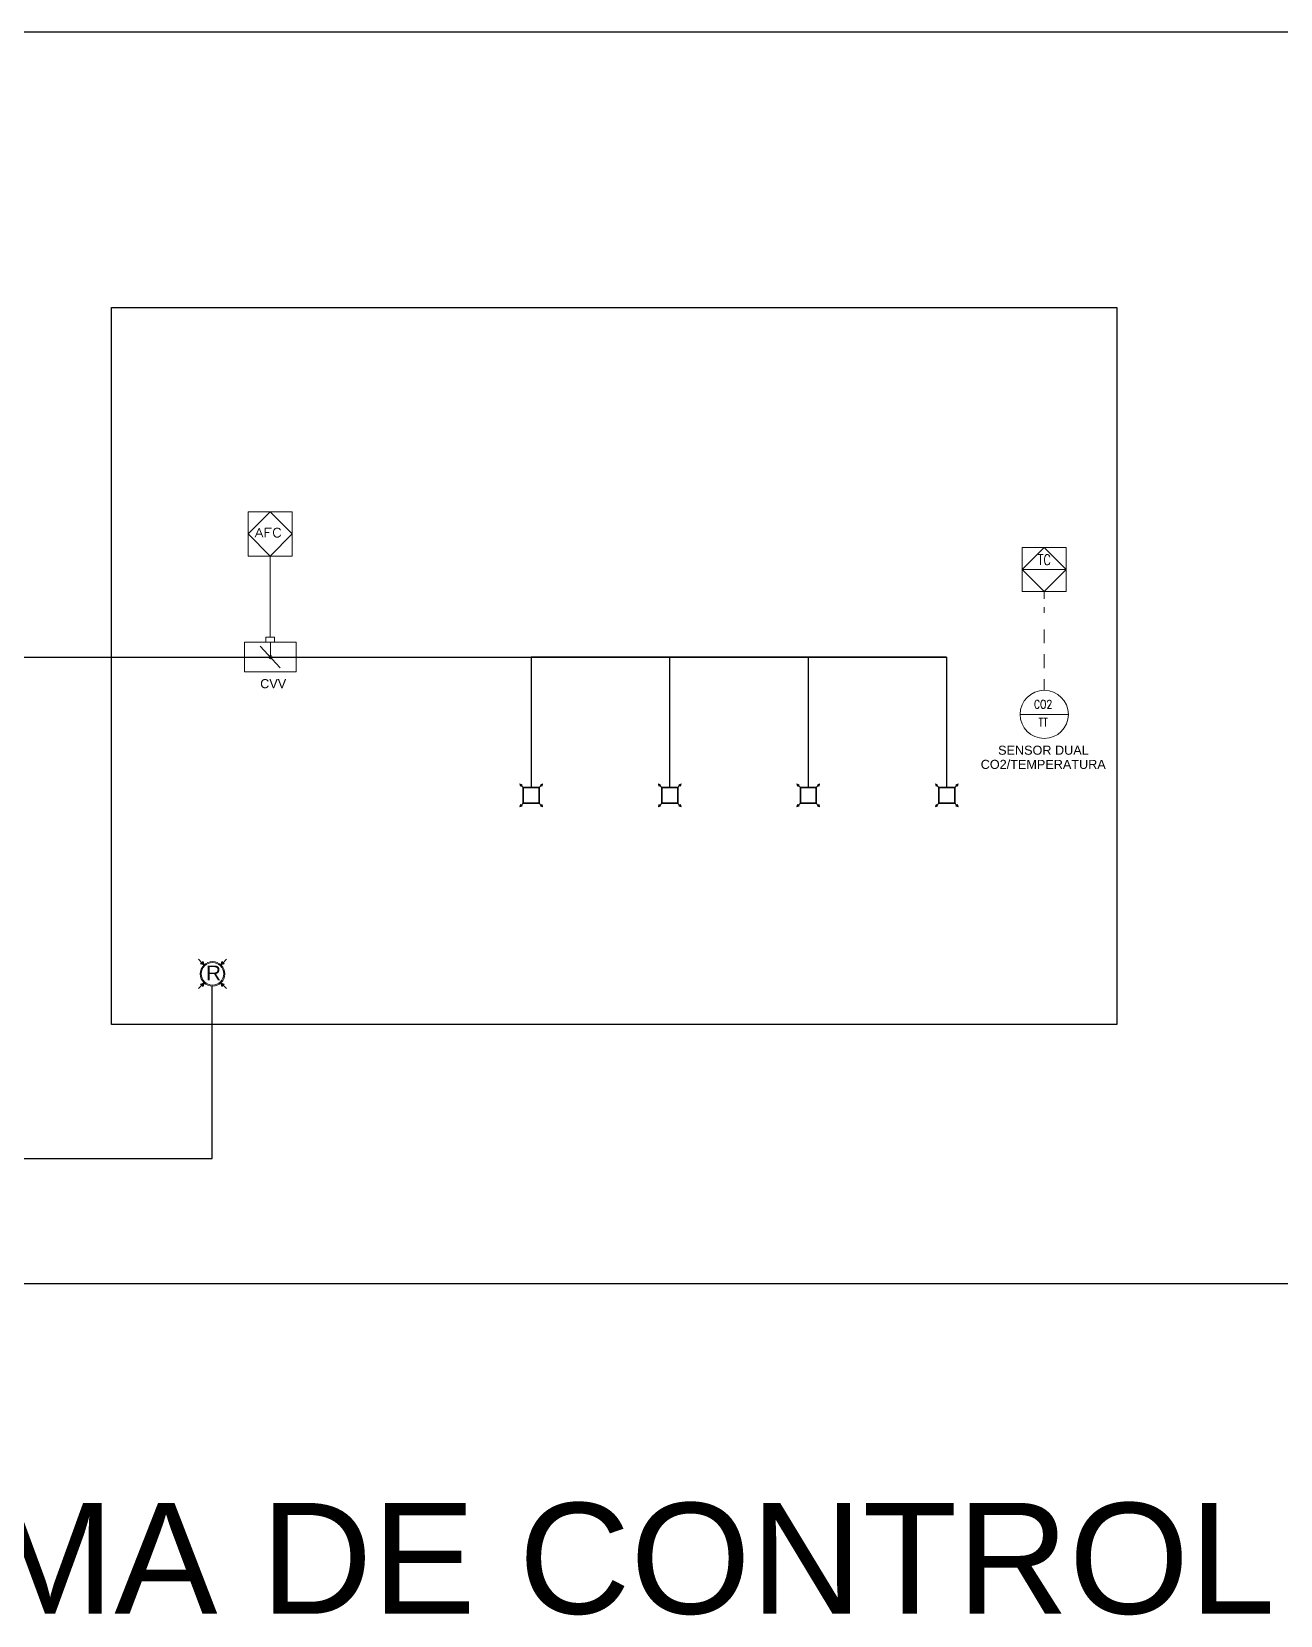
# Model space of a CAD drawing. Header units: inches. Extents: x -3 to 209, y -384 to 20.
# Drawn here: x 173.84 to 196.38, y -383.55 to -354.96 of the extents above; entities that cross this region are included whole.
import ezdxf

# ---------------------------------------------------------------- set-up
doc = ezdxf.new("R2010")
doc.units = ezdxf.units.IN
doc.header["$MEASUREMENT"] = 0
doc.linetypes.add('IMPORT-6A-LINEA ELECTRICA', pattern=[1.55, 0.2, -0.2, 0.25, -0.2, 0.25, -0.3, 0, -0.15])
doc.linetypes.add('IMPORT-DASHED _4_', pattern=[19.05, 12.7, -6.35])
for name, color, linetype, lineweight in [('1-controlAA', 4, 'Continuous', 5), ('1-retsuperior', 240, 'Continuous', 5), ('1-Señal electrica', 202, 'IMPORT-DASHED _4_', 5), ('1-Señalbinaria', 231, 'IMPORT-6A-LINEA ELECTRICA', 5), ('1-sumsuperior', 15, 'Continuous', 13), ('CON-CONTROL', 4, 'Continuous', 5), ('DET-INST', 3, 'Continuous', 5), ('HVAC Formato', 50, 'Continuous', 25), ('TX-INST', 250, 'Continuous', 5)]:
    doc.layers.add(name, color=color, linetype=linetype, lineweight=lineweight)
for name, color, linetype in [('Arquitectura', 251, 'Continuous'), ('HVAC-Retorno', 20, 'Continuous'), ('HVAC-Suministro', 170, 'Continuous')]:
    doc.layers.add(name, color=color, linetype=linetype)
doc.styles.add('Arial_1', font='arial.ttf', dxfattribs={"height": 0.553237})
doc.styles.add('Arial_7', font='arial.ttf', dxfattribs={"height": 0.001967})
doc.styles.add('ROMANS', font='romans.shx', dxfattribs={"width": 0.8})
doc.styles.add('romans_4', font='romans__.ttf', dxfattribs={"width": 1.25, "height": 0.120603})
doc.styles.get("Standard").update_dxf_attribs({"font": 'arial.ttf'})

# ---------------------------------------------------------------- blocks, each defined once
blk = doc.blocks.new('DIAGRAMA P_ID_dwg_Suministro-4445641-DIAGRAMAS DE INSTRUMENTACION')
at = {"layer": '1-sumsuperior'}
for points in [[(-0.161, 0.147), (-0.136, 0.171), (-0.171, 0.182)], [(0.165, 0.147), (0.174, 0.182), (0.14, 0.171)], [(-0.171, -0.165), (-0.136, -0.154), (-0.161, -0.13)], [(0.174, -0.165), (0.165, -0.13), (0.14, -0.154)]]:
    blk.add_hatch(color=256, dxfattribs=at).paths.add_polyline_path(points, flags=0)
for p, q in [((-0.149, 0.159), (-0.113, 0.124)), ((0.152, 0.159), (0.117, 0.124)), ((0.152, -0.142), (0.117, -0.106))]:
    blk.add_line(p, q, dxfattribs=at)
at = {"layer": '1-sumsuperior', "flags": 128}
for points in [[(-0.136, 0.171), (-0.161, 0.147), (-0.171, 0.182)], [(-0.123, -0.116), (0.127, -0.116), (0.127, 0.134), (-0.123, 0.134)], [(0.14, 0.171), (0.165, 0.147), (0.174, 0.182)], [(-0.136, -0.154), (-0.161, -0.13), (-0.171, -0.165)], [(0.14, -0.154), (0.165, -0.13), (0.174, -0.165)]]:
    blk.add_lwpolyline(points, close=True, dxfattribs=at)
blk.add_lwpolyline([(-0.149, -0.142), (-0.113, -0.106), (0.117, -0.106), (0.117, 0.124), (-0.113, 0.124), (-0.113, -0.106)], dxfattribs=at)
blk = doc.blocks.new('DIAGRAMA P_ID_dwg_Retorno-4445597-DIAGRAMAS DE INSTRUMENTACION')
at = {"layer": '1-retsuperior'}
for points in [[(-0.08, 0.095), (-0.09, 0.13), (-0.115, 0.106)], [(0.092, 0.095), (0.126, 0.106), (0.101, 0.13)], [(-0.09, -0.123), (-0.08, -0.088), (-0.115, -0.099)], [(0.101, -0.123), (0.126, -0.099), (0.092, -0.088)]]:
    blk.add_hatch(color=256, dxfattribs=at).paths.add_polyline_path(points, flags=0)
for p, q in [((-0.102, 0.118), (-0.138, 0.154)), ((0.114, 0.118), (0.149, 0.154)), ((-0.102, -0.111), (-0.138, -0.146)), ((0.114, -0.111), (0.149, -0.146))]:
    blk.add_line(p, q, dxfattribs=at)
at = {"layer": '1-retsuperior', "flags": 128}
for points in [[(-0.115, 0.106), (-0.09, 0.13), (-0.08, 0.095)], [(0.126, 0.106), (0.101, 0.13), (0.092, 0.095)], [(-0.115, -0.099), (-0.09, -0.123), (-0.08, -0.088)], [(0.126, -0.099), (0.101, -0.123), (0.092, -0.088)]]:
    blk.add_lwpolyline(points, close=True, dxfattribs=at)
at = {"layer": '1-retsuperior'}
for radius in [0.125, 0.115]:
    blk.add_circle((0.006, 0.004), radius, dxfattribs=at)
at = {"layer": '1-retsuperior', "insert": (-0.059, 0.089), "char_height": 0.15, "width": 0.17935, "attachment_point": 1, "line_spacing_factor": 0.938532, "style": 'Arial_1'}
blk.add_mtext('R', dxfattribs=at)
blk = doc.blocks.new('SENSORD')
at = {"layer": '1-Señalbinaria'}
blk.add_line((87.999, 192.105), (87.999, 193.887), dxfattribs=at)
at = {"layer": 'CON-CONTROL', "flags": 128}
blk.add_lwpolyline([(88.397, 194.683), (87.601, 194.683), (87.601, 193.887), (88.397, 193.887)], close=True, dxfattribs=at)
at = {"layer": 'DET-INST'}
blk.add_line((87.601, 194.285), (88.397, 194.285), dxfattribs=at)
at = {"layer": 'DET-INST', "flags": 128}
blk.add_lwpolyline([(87.999, 194.683), (87.601, 194.285), (87.999, 193.887), (88.397, 194.285)], close=True, dxfattribs=at)
at = {"layer": 'HVAC Formato', "color": 250, "lineweight": 5}
blk.add_lwpolyline([(87.999, 191.67), (88.434, 191.67), (87.563, 191.67)], dxfattribs=at)
blk.add_circle((87.999, 191.67), 0.435, dxfattribs=at)
at = {"layer": 'HVAC Formato', "color": 7, "lineweight": 5, "insert": (87.999, 194.554), "char_height": 0.1865, "width": 1.20048, "attachment_point": 2, "line_spacing_factor": 0.964689, "style": 'ROMANS'}
blk.add_mtext('TC', dxfattribs=at)
at = {"layer": 'TX-INST', "color": 7, "char_height": 0.1536, "width": 0.44104, "attachment_point": 2, "line_spacing_factor": 0.964689, "style": 'ROMANS'}
for s, insert in [('CO2', (87.978, 191.929)), ('TT', (87.978, 191.602))]:
    blk.add_mtext(s, dxfattribs=dict(at, insert=insert))
blk = doc.blocks.new('DIAGRAMA P_ID_dwg_CVV-4445574-DIAGRAMAS DE INSTRUMENTACION')
at = {"layer": 'DET-INST'}
for p, q in [((557.97, 390.253), (558.262, 390.526)), ((558.116, 390.393), (557.916, 390.393))]:
    blk.add_line(p, q, dxfattribs=at)
at = {"layer": 'DET-INST', "flags": 128}
for points in [[(557.916, 390.743), (558.316, 390.743), (558.316, 390.043), (557.916, 390.043)], [(557.916, 390.449), (557.848, 390.449), (557.848, 390.33), (557.916, 390.33)]]:
    blk.add_lwpolyline(points, close=True, dxfattribs=at)
at = {"layer": 'DET-INST'}
blk.add_circle((558.116, 390.393), 0.0221, dxfattribs=at)
blk = doc.blocks.new('DIAGRAMA P_ID_dwg_CVV1-4445575-DIAGRAMAS DE INSTRUMENTACION')
at = {"layer": '1-controlAA', "flags": 128}
blk.add_lwpolyline([(0.299, 1.698), (-0.299, 1.698), (-0.299, 1.1), (0.299, 1.1)], close=True, dxfattribs=at)
at = {"layer": '1-Señal electrica'}
blk.add_line((0, 0), (0, 1.1), dxfattribs=at)
at = {"layer": 'DET-INST', "flags": 128}
blk.add_lwpolyline([(0, 1.698), (-0.299, 1.399), (0, 1.1), (0.299, 1.399)], close=True, dxfattribs=at)
at = {"rotation": 270}
blk.add_blockref('DIAGRAMA P_ID_dwg_CVV-4445574-DIAGRAMAS DE INSTRUMENTACION', (-390.39, 557.848), dxfattribs=at)
at = {"layer": 'TX-INST', "color": 7, "insert": (-0.024, 1.478), "char_height": 0.1206, "width": 0.51647, "attachment_point": 2, "line_spacing_factor": 0.964689, "style": 'romans_4'}
blk.add_mtext('AFC', dxfattribs=at)

msp = doc.modelspace()

# ---------------------------------------------------------------- linework, layer by layer
at = {"flags": 128}
msp.add_lwpolyline([(124.533, -354.962), (196.563, -354.962), (196.563, -377.561), (124.533, -377.561)], close=True, dxfattribs=at)
at = {"color": 251, "true_color": 0x636466}
msp.add_lwpolyline([(175.283, -359.938), (193.428, -359.938), (193.428, -372.879), (175.283, -372.879)], close=True, dxfattribs=at)
at = {"layer": 'HVAC-Retorno'}
msp.add_lwpolyline([(157.713, -370.526), (157.713, -375.302), (177.101, -375.302), (177.101, -372.19)], dxfattribs=at)
at = {"layer": 'HVAC-Suministro'}
for points in [[(161.06, -366.249), (190.356, -366.249), (190.356, -368.598)], [(185.356, -366.249), (182.856, -366.249), (182.856, -368.598)], [(187.856, -366.249), (185.356, -366.249), (185.356, -368.598)], [(190.356, -366.249), (187.856, -366.249), (187.856, -368.598)]]:
    msp.add_lwpolyline(points, dxfattribs=at)

# ---------------------------------------------------------------- block references
for name, p, xscale, yscale, zscale in [('DIAGRAMA P_ID_dwg_CVV1-4445575-DIAGRAMAS DE INSTRUMENTACION', (178.147, -365.892), 1.332419943752958, 1.332419943752958, 1.332419943752958), ('DIAGRAMA P_ID_dwg_Suministro-4445641-DIAGRAMAS DE INSTRUMENTACION', (182.857, -368.757), 1.19185228822893, 1.19185228822893, 1.19185228822893), ('DIAGRAMA P_ID_dwg_Suministro-4445641-DIAGRAMAS DE INSTRUMENTACION', (185.357, -368.757), 1.19185228822893, 1.19185228822893, 1.19185228822893), ('DIAGRAMA P_ID_dwg_Suministro-4445641-DIAGRAMAS DE INSTRUMENTACION', (187.857, -368.757), 1.19185228822893, 1.19185228822893, 1.19185228822893), ('DIAGRAMA P_ID_dwg_Suministro-4445641-DIAGRAMAS DE INSTRUMENTACION', (190.357, -368.757), 1.19185228822893, 1.19185228822893, 1.19185228822893), ('DIAGRAMA P_ID_dwg_Retorno-4445597-DIAGRAMAS DE INSTRUMENTACION', (177.096, -371.975), 1.773859512308772, 1.773859512308772, 1.773859512308772)]:
    msp.add_blockref(name, p, dxfattribs=dict(xscale=xscale, yscale=yscale, zscale=zscale))
at = {"layer": 'CON-CONTROL'}
msp.add_blockref('SENSORD', (104.12, -558.954), dxfattribs=at)

# ---------------------------------------------------------------- texts
at = {"layer": 'Arquitectura', "color": 1, "insert": (128.146, -381.517), "char_height": 2, "attachment_point": 1}
msp.add_mtext_dynamic_manual_height_columns('DIAGRAMA  DE CONEXIÒN SISTEMA DE CONTROL', width=74.48592, gutter_width=1, heights=[0], dxfattribs=at)
at = {"layer": 'HVAC Formato', "color": 7, "attachment_point": 1, "line_spacing_factor": 0.938532, "style": 'Arial_7'}
for s, insert, char_height, width in [('CVV', (177.967, -366.648), 0.1633, 1.43296), ('\\pi0.081119;SENSOR DUAL\\P\\pi-0.23306;CO2/TEMPERATURA', (191.205, -367.849), 0.16333, 1.77949)]:
    msp.add_mtext(s, dxfattribs=dict(at, insert=insert, char_height=char_height, width=width))

doc.saveas('drawing.dxf')
